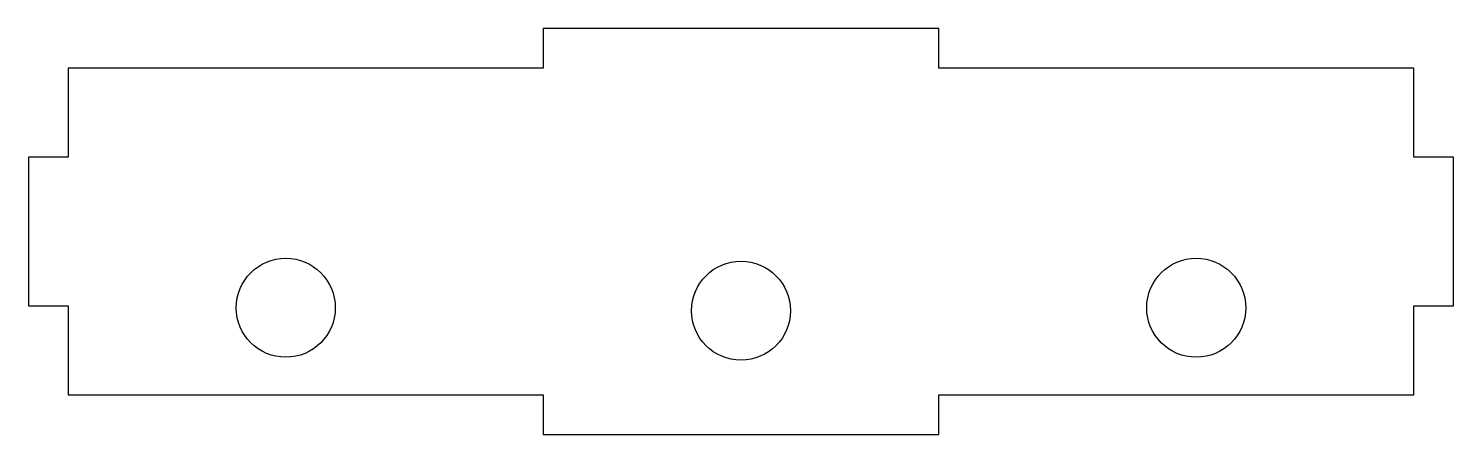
# Model space of a CAD drawing. Header units: millimetres. Extents: x -123 to 21, y 24 to 65.
import ezdxf

# ---------------------------------------------------------------- set-up
doc = ezdxf.new("R2010")
doc.units = ezdxf.units.MM
doc.layers.get('0').update_dxf_attribs({"linetype": 'CONTINUOUS'})

msp = doc.modelspace()

# ---------------------------------------------------------------- linework, layer by layer
msp.add_lwpolyline([(-70.98, 64.5), (-70.98, 60.5), (-118.98, 60.5), (-118.98, 51.5), (-122.98, 51.5), (-122.98, 36.5), (-118.98, 36.5), (-118.98, 27.5), (-70.98, 27.5), (-70.98, 23.5), (-30.98, 23.5), (-30.98, 27.5), (17.02, 27.5), (17.02, 36.5), (21.02, 36.5), (21.02, 51.5), (17.02, 51.5), (17.02, 60.5), (-30.98, 60.5), (-30.98, 64.5)], close=True)
for centre in [(-96.98, 36.3), (-50.98, 36), (-4.98, 36.3)]:
    msp.add_circle(centre, 5)

doc.saveas('drawing.dxf')
